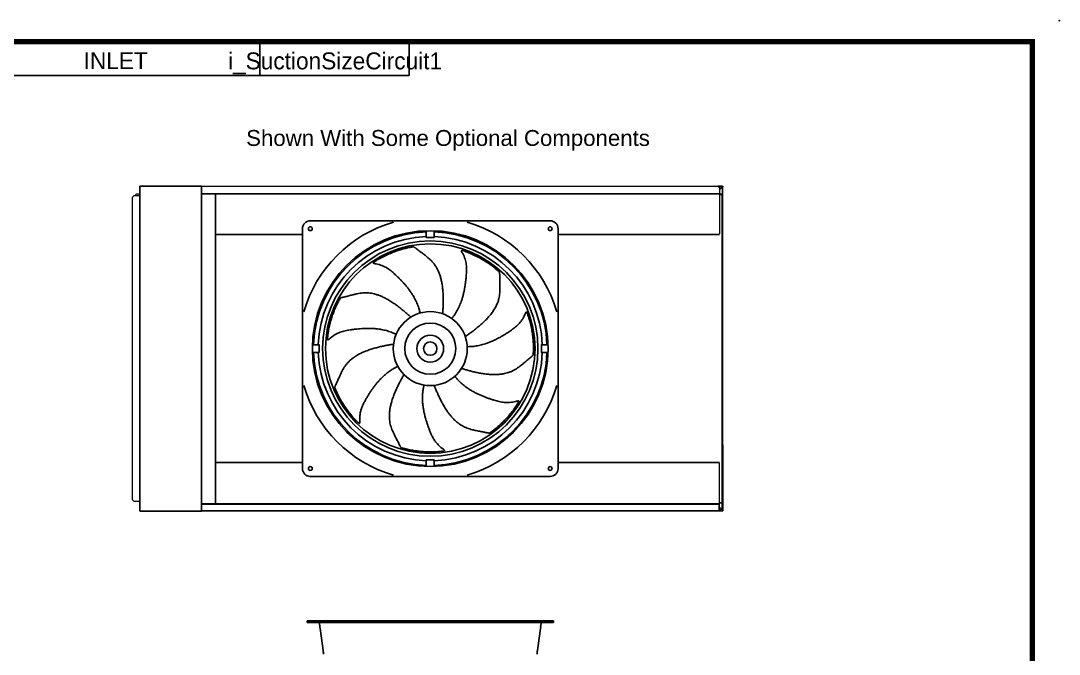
# Model space of a CAD drawing. Header units: inches. Extents: x 1284 to 1617, y -260 to -49.
# Drawn here: x 1462.3 to 1617.5, y -143.8 to -49.2 of the extents above; entities that cross this region are included whole.
import ezdxf
from ezdxf.enums import TextEntityAlignment as Align

# ---------------------------------------------------------------- set-up
doc = ezdxf.new("R2010")
doc.units = ezdxf.units.IN
doc.header["$MEASUREMENT"] = 0
doc.header["$PDSIZE"] = -1
for name, color, linetype in [('1F64', 7, 'Continuous'), ('C1RC', 7, 'Continuous'), ('L64', 7, 'Continuous')]:
    doc.layers.add(name, color=color, linetype=linetype)
doc.styles.add('dimentions', font='arial.ttf')

msp = doc.modelspace()

# ---------------------------------------------------------------- linework, layer by layer
at = {"color": 7, "lineweight": 25}
msp.add_line((1613.47, -254.81), (1613.47, -52.31), dxfattribs=at)
at = {"color": 7}
for p, q in [((1491.4, -74.99), (1491.4, -121.39)), ((1567.24, -122.42), (1489.32, -122.42))]:
    msp.add_line(p, q, dxfattribs=at)
at = {"color": 7, "lineweight": 25, "const_width": 0.81}
msp.add_lwpolyline([(1289.47, -254.81), (1613.47, -254.81), (1613.47, -52.31), (1289.47, -52.31), (1289.47, -254.81)], dxfattribs=at)
at = {"color": 7, "lineweight": 25}
msp.add_point((1617.48, -49.19), dxfattribs=at)
at = {"layer": '1F64', "color": 7, "linetype": 'Continuous', "lineweight": 25}
for p, q in [((1541.42, -79.07), (1505.59, -79.07)), ((1504.41, -80.26), (1504.41, -116.08)), ((1522.92, -81.57), (1522.92, -80.56)), ((1524.1, -80.56), (1524.1, -81.57)), ((1542.6, -116.08), (1542.6, -80.26)), ((1522.91, -81.43), (1522.91, -80.73)), ((1522.91, -81.43), (1522.92, -81.57)), ((1524.1, -81.43), (1524.11, -80.73)), ((1524.1, -81.57), (1524.1, -81.43)), ((1505.9, -97.58), (1506.91, -97.58)), ((1506.77, -97.58), (1506.06, -97.57)), ((1506.91, -97.58), (1506.77, -97.58)), ((1540.25, -97.58), (1540.1, -97.58)), ((1540.1, -97.58), (1541.12, -97.58)), ((1540.25, -97.58), (1540.95, -97.57)), ((1506.91, -98.76), (1505.9, -98.76)), ((1506.77, -98.76), (1506.06, -98.77)), ((1506.77, -98.76), (1506.91, -98.76)), ((1541.12, -98.76), (1540.1, -98.76)), ((1540.1, -98.76), (1540.25, -98.76)), ((1540.25, -98.76), (1540.95, -98.77)), ((1522.92, -114.77), (1522.91, -114.91)), ((1522.92, -115.78), (1522.92, -114.77)), ((1524.1, -114.91), (1524.1, -114.77)), ((1524.1, -114.77), (1524.1, -115.78)), ((1522.91, -114.91), (1522.91, -115.61)), ((1524.1, -114.91), (1524.11, -115.61)), ((1505.59, -117.26), (1541.42, -117.26)), ((1505.1, -139.09), (1505.1, -138.86)), ((1536.52, -138.86), (1505.1, -138.86)), ((1505.75, -139.09), (1505.1, -139.09)), ((1536.52, -139.09), (1505.1, -139.09)), ((1506.8, -139.1), (1506.56, -139.1)), ((1507.02, -139.69), (1506.96, -139.24)), ((1541.91, -138.86), (1536.52, -138.86)), ((1541.91, -139.09), (1536.52, -139.09)), ((1540.06, -139.24), (1539.99, -139.69)), ((1540.45, -139.1), (1540.21, -139.1)), ((1541.91, -139.09), (1541.26, -139.09)), ((1541.91, -138.86), (1541.91, -139.09)), ((1507.09, -140.32), (1507, -139.69)), ((1507.5, -143.28), (1507.09, -140.32)), ((1539.92, -140.32), (1539.51, -143.28)), ((1540.01, -139.69), (1539.92, -140.32))]:
    msp.add_line(p, q, dxfattribs=at)
at = {"layer": '1F64', "color": 7}
for p, q in [((1491.4, -81.14), (1504.41, -81.14)), ((1542.6, -81.14), (1566.7, -81.14)), ((1491.4, -115.2), (1504.41, -115.2)), ((1542.6, -115.2), (1566.7, -115.2))]:
    msp.add_line(p, q, dxfattribs=at)
at = {"layer": '1F64', "color": 7, "linetype": 'Continuous', "lineweight": 25}
for centre, radius in [((1505.59, -80.26), 0.285), ((1523.51, -98.17), 17.62), ((1541.42, -80.26), 0.285), ((1523.51, -98.17), 16.08), ((1523.51, -98.17), 15.65), ((1523.51, -98.17), 5.53), ((1523.51, -98.17), 3.82), ((1523.51, -98.17), 1), ((1505.59, -116.08), 0.285), ((1541.42, -116.08), 0.285)]:
    msp.add_circle(centre, radius, dxfattribs=at)
for centre, radius, start, end in [((1505.59, -80.26), 1.18, 90, 180), ((1541.42, -80.26), 1.18, 0, 90), ((1523.51, -98.17), 19.69, 106.2602, 163.7398), ((1523.51, -98.17), 19.69, 16.2602, 73.7398), ((1523.51, -98.17), 17.45, 91.9696, 178.0304), ((1523.51, -98.17), 16.75, 92.0296, 177.9704), ((1523.51, -98.17), 16.61, 87.9623, 92.0377), ((1523.51, -98.17), 16.75, 2.0296, 87.9704), ((1523.51, -98.17), 17.45, 1.9696, 88.0304), ((1523.51, -98.17), 16.61, 177.9623, 182.0377), ((1523.51, -98.17), 16.61, 357.9623, 2.0377), ((1523.51, -98.17), 17.45, 181.9696, 268.0304), ((1523.51, -98.17), 16.75, 182.0296, 267.9704), ((1523.51, -98.17), 16.75, 272.0296, 357.9704), ((1523.51, -98.17), 17.45, 271.9696, 358.0304), ((1523.51, -98.17), 19.69, 196.2602, 253.7398), ((1523.51, -98.17), 19.69, 286.2602, 343.7398), ((1523.51, -98.17), 16.61, 267.9623, 272.0377), ((1505.59, -116.08), 1.18, 180, 270), ((1541.42, -116.08), 1.18, 270, 0), ((1503.61, -143.83), 3.94, 0, 8.0002), ((1543.41, -143.83), 3.94, 171.9998, 180)]:
    msp.add_arc(centre, radius, start, end, dxfattribs=at)
for points, knots in [([(1522.91, -80.57), (1522.91, -80.6), (1522.91, -80.65), (1522.91, -80.7), (1522.91, -80.73)], [0, 0, 0, 0, 0.544044, 1, 1, 1, 1]), ([(1524.11, -80.73), (1524.11, -80.68), (1524.11, -80.62), (1524.11, -80.57), (1524.11, -80.56)], [0, 0, 0, 0, 0.939345, 1, 1, 1, 1]), ([(1515.21, -85.16), (1515.47, -85), (1515.98, -84.69), (1516.76, -84.29), (1517.55, -83.93), (1518.3, -83.64), (1518.99, -83.41), (1519.63, -83.23), (1520.27, -83.08), (1520.71, -83.01), (1520.92, -82.97)], [0, 0, 0, 0, 0.140819, 0.280709, 0.420053, 0.55924, 0.668749, 0.778588, 0.888944, 1, 1, 1, 1]), ([(1520.92, -82.97), (1520.94, -82.97), (1520.96, -82.96), (1521.01, -82.97), (1521.08, -82.99), (1521.16, -83.04), (1521.25, -83.1), (1521.39, -83.2), (1521.58, -83.36), (1521.83, -83.55), (1522.09, -83.74), (1522.39, -83.96), (1522.73, -84.23), (1523.09, -84.52), (1523.43, -84.81), (1523.73, -85.1), (1524.01, -85.42), (1524.26, -85.77), (1524.49, -86.14), (1524.7, -86.57), (1524.9, -87.04), (1525.06, -87.57), (1525.19, -88.11), (1525.3, -88.71), (1525.38, -89.35), (1525.43, -90.02), (1525.44, -90.67), (1525.44, -91.28), (1525.43, -91.86), (1525.4, -92.42), (1525.38, -92.78), (1525.37, -92.96)], [0, 0, 0, 0, 0.012785, 0.023293, 0.032237, 0.041998, 0.051521, 0.061325, 0.087185, 0.113248, 0.139308, 0.165331, 0.206131, 0.246835, 0.281335, 0.315878, 0.350603, 0.385923, 0.422114, 0.459222, 0.503998, 0.549692, 0.595972, 0.642402, 0.699964, 0.755903, 0.809219, 0.859769, 0.908078, 0.954661, 1, 1, 1, 1]), ([(1526.72, -93.67), (1526.73, -93.66), (1526.85, -93.51), (1527.13, -93.15), (1527.51, -92.55), (1527.86, -91.84), (1528.11, -91.2), (1528.3, -90.64), (1528.44, -90.13), (1528.56, -89.63), (1528.65, -89.14), (1528.73, -88.65), (1528.8, -88.15), (1528.85, -87.65), (1528.89, -87.18), (1528.92, -86.76), (1528.93, -86.25), (1528.9, -85.6), (1528.74, -84.8), (1528.48, -84.17), (1528.23, -83.73), (1528.15, -83.53), (1528.23, -83.47), (1528.42, -83.53), (1528.51, -83.57)], [0.017767, 0.017767, 0.017767, 0.017767, 0.0213866, 0.0641597, 0.1283194, 0.1924792, 0.2566389, 0.3051983, 0.3537577, 0.4023171, 0.4508765, 0.4994359, 0.5479953, 0.5965548, 0.6451142, 0.6803602, 0.7156063, 0.7860985, 0.8565906, 0.9270828, 0.9453121, 0.9635414, 0.9878471, 1, 1, 1, 1]), ([(1528.51, -83.57), (1528.73, -83.65), (1529.4, -83.9), (1530.67, -84.47), (1532.04, -85.28), (1533.11, -86.08), (1533.61, -86.52), (1533.78, -86.67)], [0, 0, 0, 0, 0.1111111, 0.3333333, 0.6666667, 0.8888889, 1, 1, 1, 1]), ([(1521.99, -92.85), (1521.99, -92.83), (1521.95, -92.65), (1521.84, -92.21), (1521.6, -91.54), (1521.27, -90.83), (1520.93, -90.23), (1520.6, -89.73), (1520.3, -89.3), (1519.98, -88.9), (1519.66, -88.52), (1519.32, -88.14), (1518.97, -87.78), (1518.61, -87.43), (1518.27, -87.11), (1517.96, -86.82), (1517.57, -86.49), (1517.05, -86.11), (1516.31, -85.74), (1515.66, -85.55), (1515.16, -85.47), (1514.96, -85.41), (1514.95, -85.31), (1515.13, -85.2), (1515.21, -85.16)], [0.017767, 0.017767, 0.017767, 0.017767, 0.0213866, 0.0641597, 0.1283194, 0.1924792, 0.2566389, 0.3051983, 0.3537577, 0.4023171, 0.4508765, 0.4994359, 0.5479953, 0.5965548, 0.6451142, 0.6803602, 0.7156063, 0.7860985, 0.8565906, 0.9270828, 0.9453121, 0.9635414, 0.9878471, 1, 1, 1, 1]), ([(1528.74, -96.37), (1528.86, -96.29), (1529.16, -96.08), (1529.66, -95.72), (1530.24, -95.28), (1530.79, -94.83), (1531.31, -94.37), (1531.78, -93.92), (1532.23, -93.44), (1532.65, -92.93), (1533.03, -92.39), (1533.35, -91.83), (1533.6, -91.26), (1533.76, -90.74), (1533.85, -90.27), (1533.91, -89.71), (1533.93, -89), (1533.91, -88.16), (1533.89, -87.52), (1533.88, -87.09), (1533.87, -86.87), (1533.84, -86.73), (1533.8, -86.68), (1533.78, -86.67)], [0.0220508, 0.0220508, 0.0220508, 0.0220508, 0.0641597, 0.1283194, 0.1924792, 0.2566389, 0.3051983, 0.3537577, 0.4023171, 0.4508765, 0.4994359, 0.5479953, 0.5965548, 0.6451142, 0.6803602, 0.7156063, 0.7860985, 0.8565906, 0.9270828, 0.9453121, 0.9635414, 0.9878471, 1, 1, 1, 1]), ([(1510.01, -90.71), (1510.02, -90.7), (1510.03, -90.68), (1510.07, -90.64), (1510.13, -90.61), (1510.21, -90.57), (1510.31, -90.54), (1510.49, -90.49), (1510.73, -90.44), (1511.03, -90.36), (1511.34, -90.28), (1511.7, -90.19), (1512.12, -90.08), (1512.58, -89.98), (1513.01, -89.9), (1513.43, -89.85), (1513.85, -89.83), (1514.28, -89.85), (1514.71, -89.9), (1515.18, -90), (1515.67, -90.15), (1516.19, -90.35), (1516.7, -90.58), (1517.23, -90.87), (1517.78, -91.21), (1518.33, -91.59), (1518.85, -91.98), (1519.33, -92.36), (1519.77, -92.73), (1520.19, -93.1), (1520.46, -93.35), (1520.59, -93.47)], [0, 0, 0, 0, 0.012785, 0.023293, 0.032237, 0.041999, 0.051521, 0.061325, 0.087185, 0.113248, 0.139308, 0.165331, 0.206131, 0.246835, 0.281335, 0.315878, 0.350603, 0.385922, 0.422114, 0.459222, 0.503998, 0.549692, 0.595972, 0.642402, 0.699964, 0.755903, 0.809219, 0.859769, 0.908078, 0.954661, 1, 1, 1, 1]), ([(1508.16, -96.54), (1508.2, -96.25), (1508.28, -95.65), (1508.45, -94.79), (1508.66, -93.95), (1508.9, -93.18), (1509.15, -92.5), (1509.41, -91.89), (1509.7, -91.29), (1509.91, -90.91), (1510.01, -90.71)], [0, 0, 0, 0, 0.140819, 0.280709, 0.420053, 0.55924, 0.668749, 0.778588, 0.888944, 1, 1, 1, 1]), ([(1529.03, -97.87), (1529.05, -97.88), (1529.24, -97.88), (1529.69, -97.87), (1530.39, -97.79), (1531.16, -97.63), (1531.82, -97.42), (1532.38, -97.22), (1532.86, -97.01), (1533.33, -96.79), (1533.77, -96.56), (1534.21, -96.32), (1534.64, -96.06), (1535.07, -95.79), (1535.45, -95.53), (1535.8, -95.28), (1536.21, -94.98), (1536.7, -94.55), (1537.22, -93.92), (1537.55, -93.32), (1537.74, -92.86), (1537.85, -92.67), (1537.94, -92.69), (1538.01, -92.88), (1538.04, -92.97)], [0.017767, 0.017767, 0.017767, 0.017767, 0.0213866, 0.0641597, 0.1283194, 0.1924792, 0.2566389, 0.3051983, 0.3537577, 0.4023171, 0.4508765, 0.4994359, 0.5479953, 0.5965548, 0.6451142, 0.6803602, 0.7156063, 0.7860985, 0.8565906, 0.9270828, 0.9453121, 0.9635414, 0.9878471, 1, 1, 1, 1]), ([(1538.04, -92.97), (1538.13, -93.26), (1538.32, -93.83), (1538.54, -94.68), (1538.71, -95.53), (1538.83, -96.32), (1538.9, -97.05), (1538.93, -97.71), (1538.93, -98.37), (1538.91, -98.81), (1538.9, -99.03)], [0, 0, 0, 0, 0.140819, 0.280709, 0.420053, 0.55924, 0.668749, 0.778588, 0.888944, 1, 1, 1, 1]), ([(1518.4, -96.04), (1518.39, -96.03), (1518.22, -95.94), (1517.81, -95.76), (1517.14, -95.52), (1516.37, -95.34), (1515.69, -95.23), (1515.1, -95.17), (1514.57, -95.15), (1514.06, -95.15), (1513.56, -95.16), (1513.06, -95.19), (1512.56, -95.24), (1512.06, -95.3), (1511.6, -95.36), (1511.18, -95.43), (1510.68, -95.53), (1510.05, -95.7), (1509.31, -96.04), (1508.75, -96.44), (1508.38, -96.78), (1508.2, -96.9), (1508.12, -96.84), (1508.14, -96.63), (1508.16, -96.54)], [0.017767, 0.017767, 0.017767, 0.017767, 0.0213866, 0.0641597, 0.1283194, 0.1924792, 0.2566389, 0.3051983, 0.3537577, 0.4023171, 0.4508765, 0.4994359, 0.5479953, 0.5965548, 0.6451142, 0.6803602, 0.7156063, 0.7860985, 0.8565906, 0.9270828, 0.9453121, 0.9635414, 0.9878471, 1, 1, 1, 1]), ([(1522.09, -99.59), (1521.71, -99.21), (1521.5, -98.7), (1521.5, -97.64), (1521.71, -97.13), (1522.46, -96.37), (1522.97, -96.16), (1524.04, -96.16), (1524.55, -96.37), (1524.93, -96.75)], [0, 0, 0, 0, 0.25, 0.25, 0.5, 0.5, 0.75, 0.75, 1, 1, 1, 1]), ([(1506.06, -97.57), (1506.01, -97.57), (1505.96, -97.57), (1505.91, -97.57), (1505.9, -97.57)], [0, 0, 0, 0, 0.946394, 1, 1, 1, 1]), ([(1509.27, -104.07), (1509.26, -104.06), (1509.25, -104.04), (1509.24, -103.98), (1509.25, -103.91), (1509.28, -103.83), (1509.32, -103.73), (1509.39, -103.56), (1509.5, -103.34), (1509.63, -103.05), (1509.75, -102.77), (1509.91, -102.42), (1510.09, -102.03), (1510.29, -101.61), (1510.5, -101.22), (1510.72, -100.86), (1510.97, -100.52), (1511.25, -100.19), (1511.56, -99.89), (1511.93, -99.59), (1512.35, -99.29), (1512.83, -99.01), (1513.33, -98.76), (1513.89, -98.53), (1514.49, -98.31), (1515.14, -98.11), (1515.76, -97.95), (1516.36, -97.81), (1516.93, -97.7), (1517.48, -97.6), (1517.84, -97.54), (1518.01, -97.51)], [0, 0, 0, 0, 0.012785, 0.023293, 0.032237, 0.041998, 0.051521, 0.061325, 0.087185, 0.113248, 0.139308, 0.165331, 0.206131, 0.246835, 0.281335, 0.315878, 0.350603, 0.385923, 0.422114, 0.459222, 0.503998, 0.549692, 0.595972, 0.642402, 0.699964, 0.755903, 0.809219, 0.859769, 0.908078, 0.954661, 1, 1, 1, 1]), ([(1524.93, -96.75), (1525.3, -97.13), (1525.51, -97.64), (1525.51, -98.7), (1525.3, -99.21), (1524.55, -99.96), (1524.04, -100.18), (1522.97, -100.18), (1522.46, -99.96), (1522.09, -99.59)], [0, 0, 0, 0, 0.25, 0.25, 0.5, 0.5, 0.75, 0.75, 1, 1, 1, 1]), ([(1541.11, -97.57), (1541.08, -97.57), (1541.02, -97.57), (1540.97, -97.57), (1540.95, -97.57)], [0, 0, 0, 0, 0.545796, 1, 1, 1, 1]), ([(1505.91, -98.77), (1505.94, -98.77), (1505.99, -98.77), (1506.04, -98.77), (1506.06, -98.77)], [0, 0, 0, 0, 0.543337, 1, 1, 1, 1]), ([(1538.9, -99.03), (1538.9, -99.04), (1538.9, -99.07), (1538.88, -99.12), (1538.84, -99.18), (1538.78, -99.24), (1538.7, -99.32), (1538.57, -99.43), (1538.37, -99.59), (1538.13, -99.79), (1537.89, -99.99), (1537.61, -100.24), (1537.27, -100.51), (1536.91, -100.8), (1536.55, -101.06), (1536.19, -101.29), (1535.82, -101.49), (1535.43, -101.66), (1535.01, -101.8), (1534.55, -101.92), (1534.04, -102), (1533.49, -102.04), (1532.93, -102.05), (1532.33, -102.02), (1531.69, -101.95), (1531.02, -101.85), (1530.39, -101.73), (1529.79, -101.59), (1529.23, -101.44), (1528.69, -101.29), (1528.34, -101.19), (1528.17, -101.14)], [0, 0, 0, 0, 0.012785, 0.023293, 0.032237, 0.041999, 0.051521, 0.061325, 0.087185, 0.113248, 0.139308, 0.165331, 0.206131, 0.246835, 0.281335, 0.315878, 0.350603, 0.385922, 0.422114, 0.459222, 0.503998, 0.549692, 0.595972, 0.642402, 0.699964, 0.755903, 0.809219, 0.859769, 0.908078, 0.954661, 1, 1, 1, 1]), ([(1518.66, -100.83), (1518.49, -100.91), (1518.14, -101.08), (1517.65, -101.38), (1517.19, -101.71), (1516.76, -102.06), (1516.37, -102.42), (1516.01, -102.79), (1515.67, -103.16), (1515.37, -103.53), (1515.07, -103.91), (1514.79, -104.3), (1514.52, -104.69), (1514.26, -105.1), (1514.01, -105.52), (1513.77, -105.95), (1513.53, -106.39), (1513.35, -106.77), (1513.23, -107.1), (1513.15, -107.35), (1513.08, -107.61), (1513.03, -107.89), (1512.99, -108.17), (1512.97, -108.47), (1512.96, -108.78), (1512.98, -109.02), (1512.98, -109.18), (1512.98, -109.25), (1512.96, -109.3), (1512.95, -109.33), (1512.92, -109.34), (1512.9, -109.34), (1512.87, -109.33), (1512.83, -109.31), (1512.79, -109.28), (1512.73, -109.23), (1512.69, -109.18), (1512.67, -109.15)], [0, 0, 0, 0, 0.051091, 0.102446, 0.153538, 0.203697, 0.252252, 0.298039, 0.342391, 0.385688, 0.428218, 0.471153, 0.513945, 0.556915, 0.60039, 0.644634, 0.689645, 0.735372, 0.758749, 0.782469, 0.806665, 0.831515, 0.857251, 0.884159, 0.91256, 0.942028, 0.950841, 0.958383, 0.962573, 0.966137, 0.969365, 0.971926, 0.974926, 0.978612, 0.983168, 0.990607, 1, 1, 1, 1]), ([(1519.24, -112.98), (1519.23, -112.98), (1519.2, -112.98), (1519.16, -112.95), (1519.11, -112.9), (1519.06, -112.82), (1519, -112.73), (1518.92, -112.57), (1518.81, -112.35), (1518.67, -112.07), (1518.53, -111.79), (1518.35, -111.45), (1518.16, -111.07), (1517.96, -110.65), (1517.78, -110.24), (1517.64, -109.84), (1517.53, -109.44), (1517.45, -109.02), (1517.4, -108.58), (1517.4, -108.1), (1517.43, -107.59), (1517.51, -107.04), (1517.63, -106.5), (1517.79, -105.91), (1518, -105.3), (1518.24, -104.68), (1518.51, -104.09), (1518.77, -103.54), (1519.04, -103.02), (1519.31, -102.53), (1519.48, -102.21), (1519.57, -102.06)], [0, 0, 0, 0, 0.012785, 0.023293, 0.032237, 0.041999, 0.051521, 0.061325, 0.087185, 0.113248, 0.139308, 0.165331, 0.206131, 0.246835, 0.281335, 0.315878, 0.350603, 0.385922, 0.422114, 0.459222, 0.503998, 0.549692, 0.595972, 0.642402, 0.699964, 0.755903, 0.809219, 0.859769, 0.908078, 0.954661, 1, 1, 1, 1]), ([(1527.18, -102.3), (1527.19, -102.32), (1527.3, -102.47), (1527.6, -102.82), (1528.1, -103.32), (1528.7, -103.82), (1529.27, -104.21), (1529.78, -104.51), (1530.24, -104.76), (1530.7, -104.99), (1531.16, -105.19), (1531.63, -105.38), (1532.1, -105.56), (1532.58, -105.72), (1533.02, -105.86), (1533.43, -105.98), (1533.92, -106.11), (1534.56, -106.23), (1535.38, -106.24), (1536.05, -106.13), (1536.53, -105.99), (1536.75, -105.95), (1536.79, -106.04), (1536.68, -106.22), (1536.63, -106.29)], [0.017767, 0.017767, 0.017767, 0.017767, 0.0213866, 0.0641597, 0.1283194, 0.1924792, 0.2566389, 0.3051983, 0.3537577, 0.4023171, 0.4508765, 0.4994359, 0.5479953, 0.5965548, 0.6451142, 0.6803602, 0.7156063, 0.7860985, 0.8565906, 0.9270828, 0.9453121, 0.9635414, 0.9878471, 1, 1, 1, 1]), ([(1522.56, -103.62), (1522.52, -103.8), (1522.44, -104.18), (1522.37, -104.75), (1522.34, -105.31), (1522.34, -105.87), (1522.38, -106.4), (1522.44, -106.91), (1522.52, -107.4), (1522.62, -107.88), (1522.74, -108.34), (1522.86, -108.8), (1523.01, -109.26), (1523.16, -109.72), (1523.33, -110.17), (1523.51, -110.63), (1523.71, -111.09), (1523.9, -111.47), (1524.08, -111.77), (1524.23, -111.99), (1524.39, -112.21), (1524.57, -112.42), (1524.77, -112.63), (1524.99, -112.83), (1525.23, -113.03), (1525.43, -113.16), (1525.55, -113.26), (1525.61, -113.31), (1525.64, -113.35), (1525.65, -113.38), (1525.64, -113.41), (1525.63, -113.43), (1525.6, -113.45), (1525.57, -113.46), (1525.51, -113.48), (1525.43, -113.49), (1525.37, -113.49), (1525.34, -113.49)], [0, 0, 0, 0, 0.051091, 0.102446, 0.153538, 0.203697, 0.252252, 0.298039, 0.342391, 0.385688, 0.428218, 0.471153, 0.513945, 0.556915, 0.60039, 0.644634, 0.689645, 0.735372, 0.758749, 0.782469, 0.806665, 0.831515, 0.857251, 0.884159, 0.91256, 0.942028, 0.950841, 0.958383, 0.962573, 0.966137, 0.969365, 0.971926, 0.974926, 0.978612, 0.983168, 0.990607, 1, 1, 1, 1]), ([(1524.09, -103.67), (1524.16, -103.84), (1524.3, -104.17), (1524.52, -104.69), (1524.76, -105.22), (1525.02, -105.78), (1525.32, -106.35), (1525.65, -106.94), (1525.99, -107.46), (1526.31, -107.9), (1526.61, -108.27), (1526.92, -108.62), (1527.25, -108.95), (1527.6, -109.25), (1527.95, -109.5), (1528.3, -109.72), (1528.66, -109.9), (1529.03, -110.05), (1529.4, -110.18), (1529.86, -110.3), (1530.39, -110.42), (1530.88, -110.52), (1531.25, -110.59), (1531.49, -110.64), (1531.73, -110.69), (1531.93, -110.74), (1532.09, -110.77), (1532.19, -110.78), (1532.28, -110.79), (1532.35, -110.78), (1532.4, -110.77), (1532.42, -110.75), (1532.43, -110.74)], [0, 0, 0, 0, 0.0454968, 0.0922478, 0.1407394, 0.1914938, 0.2450383, 0.3012103, 0.3589942, 0.3983177, 0.4375744, 0.4764906, 0.5148382, 0.5524517, 0.5892129, 0.6230296, 0.6561093, 0.6887404, 0.7212399, 0.7537072, 0.8054299, 0.8573195, 0.8777519, 0.8981938, 0.9186302, 0.9388633, 0.9486426, 0.958145, 0.9678975, 0.97681, 0.9872765, 1, 1, 1, 1]), ([(1512.67, -109.15), (1512.46, -108.94), (1512.05, -108.51), (1511.48, -107.83), (1510.95, -107.14), (1510.5, -106.48), (1510.13, -105.86), (1509.81, -105.27), (1509.52, -104.68), (1509.35, -104.27), (1509.27, -104.07)], [0, 0, 0, 0, 0.140819, 0.280709, 0.420053, 0.55924, 0.668749, 0.778588, 0.888944, 1, 1, 1, 1]), ([(1536.63, -106.29), (1536.46, -106.54), (1536.14, -107.04), (1535.61, -107.75), (1535.05, -108.41), (1534.5, -109), (1533.98, -109.5), (1533.48, -109.94), (1532.97, -110.36), (1532.61, -110.61), (1532.43, -110.74)], [0, 0, 0, 0, 0.1408187, 0.2807088, 0.4200535, 0.5592402, 0.6687487, 0.7785878, 0.8889437, 1, 1, 1, 1]), ([(1525.34, -113.49), (1525.04, -113.52), (1524.44, -113.58), (1523.56, -113.6), (1522.69, -113.58), (1521.9, -113.52), (1521.18, -113.42), (1520.52, -113.31), (1519.88, -113.16), (1519.45, -113.04), (1519.24, -112.98)], [0, 0, 0, 0, 0.140819, 0.280709, 0.420053, 0.55924, 0.668749, 0.778588, 0.888944, 1, 1, 1, 1]), ([(1522.91, -115.61), (1522.91, -115.66), (1522.91, -115.71), (1522.91, -115.77), (1522.91, -115.77)], [0, 0, 0, 0, 0.951385, 1, 1, 1, 1]), ([(1524.11, -115.77), (1524.11, -115.74), (1524.11, -115.68), (1524.11, -115.63), (1524.11, -115.61)], [0, 0, 0, 0, 0.543685, 1, 1, 1, 1]), ([(1506.56, -139.1), (1506.52, -139.1), (1506.42, -139.1), (1506.29, -139.1), (1506.16, -139.1), (1506.05, -139.09), (1505.95, -139.09), (1505.87, -139.09), (1505.8, -139.09), (1505.77, -139.09), (1505.75, -139.09), (1505.75, -139.09), (1505.75, -139.09)], [0, 0, 0, 0, 0.107042, 0.217187, 0.324229, 0.434374, 0.541414, 0.651557, 0.758592, 0.868733, 0.975764, 1, 1, 1, 1]), ([(1505.87, -139.09), (1505.88, -139.09), (1505.88, -139.09), (1505.93, -139.09), (1505.99, -139.09), (1506.07, -139.09), (1506.16, -139.09), (1506.24, -139.09), (1506.32, -139.09), (1506.37, -139.09), (1506.38, -139.09), (1506.39, -139.09), (1506.38, -139.09), (1506.33, -139.09), (1506.27, -139.09), (1506.19, -139.09), (1506.1, -139.09), (1506.02, -139.09), (1505.95, -139.09), (1505.9, -139.09), (1505.88, -139.09), (1505.88, -139.09), (1505.87, -139.09)], [0, 0, 0, 0, 0.053685, 0.107368, 0.161055, 0.214742, 0.268432, 0.322121, 0.375809, 0.429494, 0.483179, 0.5, 0.553685, 0.607369, 0.661055, 0.714742, 0.768431, 0.822121, 0.875809, 0.929494, 0.983179, 1, 1, 1, 1]), ([(1506.8, -139.1), (1506.82, -139.1), (1506.86, -139.11), (1506.9, -139.13), (1506.94, -139.17), (1506.95, -139.21), (1506.96, -139.23), (1506.96, -139.24)], [0, 0, 0, 0, 0.237768, 0.475541, 0.713069, 0.950081, 1, 1, 1, 1]), ([(1508.54, -139.09), (1508.53, -139.09), (1508.51, -139.09), (1508.53, -139.09), (1508.56, -139.09), (1508.63, -139.09), (1508.7, -139.09), (1508.79, -139.09), (1508.88, -139.09), (1508.95, -139.09), (1508.99, -139.09), (1509.02, -139.09), (1509.04, -139.09), (1509.03, -139.09), (1508.99, -139.09), (1508.93, -139.09), (1508.85, -139.09), (1508.76, -139.09), (1508.67, -139.09), (1508.6, -139.09), (1508.56, -139.09), (1508.54, -139.09), (1508.54, -139.09)], [0, 0, 0, 0, 0.053684, 0.107369, 0.161054, 0.214742, 0.268431, 0.32212, 0.375808, 0.429494, 0.483178, 0.5, 0.553684, 0.607369, 0.661055, 0.714742, 0.768431, 0.82212, 0.875808, 0.929494, 0.983179, 1, 1, 1, 1]), ([(1513.48, -139.09), (1513.46, -139.09), (1513.43, -139.09), (1513.41, -139.09), (1513.41, -139.09), (1513.44, -139.09), (1513.5, -139.09), (1513.58, -139.09), (1513.67, -139.09), (1513.75, -139.09), (1513.81, -139.09), (1513.86, -139.09), (1513.9, -139.09), (1513.92, -139.09), (1513.92, -139.09), (1513.88, -139.09), (1513.83, -139.09), (1513.75, -139.09), (1513.66, -139.09), (1513.58, -139.09), (1513.52, -139.09), (1513.49, -139.09), (1513.48, -139.09)], [0, 0, 0, 0, 0.053685, 0.107369, 0.161054, 0.214742, 0.268431, 0.32212, 0.375808, 0.429494, 0.483179, 0.5, 0.553684, 0.607369, 0.661054, 0.714742, 0.768431, 0.82212, 0.875808, 0.929494, 0.983179, 1, 1, 1, 1]), ([(1533.45, -139.09), (1533.42, -139.09), (1533.36, -139.09), (1533.28, -139.09), (1533.2, -139.09), (1533.14, -139.09), (1533.1, -139.09), (1533.09, -139.09), (1533.11, -139.09), (1533.16, -139.09), (1533.21, -139.09), (1533.27, -139.09), (1533.34, -139.09), (1533.42, -139.09), (1533.5, -139.09), (1533.56, -139.09), (1533.6, -139.09), (1533.61, -139.09), (1533.59, -139.09), (1533.54, -139.09), (1533.49, -139.09), (1533.46, -139.09), (1533.45, -139.09)], [0, 0, 0, 0, 0.053684, 0.107369, 0.161054, 0.214742, 0.268431, 0.32212, 0.375808, 0.429494, 0.483178, 0.5, 0.553684, 0.607369, 0.661055, 0.714742, 0.768431, 0.82212, 0.875808, 0.929494, 0.983179, 1, 1, 1, 1]), ([(1538.42, -139.09), (1538.4, -139.09), (1538.35, -139.09), (1538.27, -139.09), (1538.18, -139.09), (1538.1, -139.09), (1538.03, -139.09), (1537.99, -139.09), (1537.98, -139.09), (1537.99, -139.09), (1538.03, -139.09), (1538.07, -139.09), (1538.12, -139.09), (1538.21, -139.09), (1538.3, -139.09), (1538.38, -139.09), (1538.44, -139.09), (1538.48, -139.09), (1538.5, -139.09), (1538.48, -139.09), (1538.45, -139.09), (1538.42, -139.09), (1538.42, -139.09)], [0, 0, 0, 0, 0.053685, 0.107369, 0.161054, 0.214742, 0.268431, 0.32212, 0.375808, 0.429494, 0.483179, 0.5, 0.553684, 0.607369, 0.661054, 0.714742, 0.768431, 0.82212, 0.875808, 0.929494, 0.983179, 1, 1, 1, 1]), ([(1540.06, -139.24), (1540.06, -139.22), (1540.07, -139.18), (1540.1, -139.14), (1540.15, -139.11), (1540.19, -139.1), (1540.21, -139.1), (1540.21, -139.1)], [0, 0, 0, 0, 0.236553, 0.473094, 0.709954, 0.947343, 1, 1, 1, 1]), ([(1541.26, -139.09), (1541.26, -139.09), (1541.26, -139.09), (1541.23, -139.09), (1541.18, -139.09), (1541.1, -139.09), (1541.01, -139.09), (1540.9, -139.09), (1540.78, -139.1), (1540.65, -139.1), (1540.54, -139.1), (1540.47, -139.1), (1540.45, -139.1)], [0, 0, 0, 0, 0.085907, 0.192945, 0.303087, 0.410126, 0.520268, 0.62731, 0.737455, 0.844501, 0.954651, 1, 1, 1, 1]), ([(1541.12, -139.09), (1541.11, -139.09), (1541.08, -139.09), (1541.01, -139.09), (1540.93, -139.09), (1540.84, -139.09), (1540.76, -139.09), (1540.69, -139.09), (1540.64, -139.09), (1540.62, -139.09), (1540.63, -139.09), (1540.65, -139.09), (1540.69, -139.09), (1540.76, -139.09), (1540.84, -139.09), (1540.93, -139.09), (1541.01, -139.09), (1541.08, -139.09), (1541.12, -139.09), (1541.14, -139.09), (1541.14, -139.09), (1541.12, -139.09), (1541.12, -139.09)], [0, 0, 0, 0, 0.053684, 0.107369, 0.161054, 0.214742, 0.268431, 0.32212, 0.375808, 0.429494, 0.483179, 0.5, 0.553684, 0.607368, 0.661054, 0.714742, 0.768431, 0.82212, 0.875808, 0.929494, 0.983178, 1, 1, 1, 1])]:
    msp.add_open_spline(points, degree=3, knots=knots, dxfattribs=at)
at = {"layer": 'C1RC', "color": 7, "lineweight": 25}
for p, q in [((1498.06, -57.38), (1498.06, -52.31)), ((1520.34, -57.38), (1520.34, -52.47)), ((1454.61, -57.38), (1520.34, -57.38))]:
    msp.add_line(p, q, dxfattribs=at)
at = {"layer": 'L64', "color": 7, "linetype": 'Continuous', "lineweight": 15}
for p, q in [((1480.1, -122.42), (1480.1, -73.92)), ((1480.1, -73.92), (1480.18, -73.92)), ((1480.18, -73.92), (1480.18, -73.84)), ((1480.18, -73.84), (1489.32, -73.84)), ((1480.18, -122.42), (1480.18, -73.92)), ((1480.18, -73.92), (1489.32, -73.92)), ((1489.32, -73.84), (1489.32, -73.92)), ((1489.32, -122.42), (1489.32, -73.92)), ((1489.32, -73.92), (1489.39, -73.92)), ((1489.39, -74.02), (1489.5, -73.92)), ((1489.39, -122.42), (1489.39, -73.92)), ((1489.39, -73.92), (1489.5, -73.92)), ((1489.5, -73.92), (1566.45, -73.92)), ((1566.45, -73.92), (1566.7, -74.17)), ((1567.13, -73.92), (1566.45, -73.92)), ((1567.13, -74.02), (1566.56, -74.02)), ((1567.13, -74.02), (1566.7, -74.45)), ((1566.7, -74.46), (1567.13, -74.03)), ((1566.7, -74.17), (1566.7, -74.99)), ((1567.13, -74.02), (1567.13, -73.92)), ((1567.13, -73.92), (1567.24, -73.92)), ((1567.24, -74.02), (1567.13, -74.02)), ((1567.13, -74.02), (1567.13, -74.03)), ((1567.13, -74.03), (1567.13, -75.12)), ((1567.24, -73.92), (1567.24, -74.02)), ((1567.24, -83.81), (1567.24, -74.02)), ((1478.95, -75.61), (1479.2, -75.36)), ((1478.95, -75.61), (1478.95, -120.73)), ((1480.1, -75.36), (1479.2, -75.36)), ((1479.57, -75.09), (1479.45, -75.22)), ((1479.45, -75.22), (1479.45, -75.36)), ((1479.95, -75.09), (1479.57, -75.09)), ((1479.95, -75.09), (1480.1, -75.09)), ((1480.08, -75.22), (1479.95, -75.09)), ((1480.08, -75.22), (1480.08, -75.36)), ((1480.1, -75.36), (1480.1, -120.98)), ((1480.1, -75.36), (1480.1, -75.36)), ((1489.39, -74.99), (1501.12, -74.99)), ((1489.39, -75), (1501.12, -75)), ((1489.39, -75.04), (1501.12, -75.04)), ((1501.2, -74.99), (1566.7, -74.99)), ((1501.2, -75), (1566.7, -75)), ((1501.2, -75.04), (1566.7, -75.04)), ((1566.7, -74.99), (1566.7, -75)), ((1566.7, -75), (1566.7, -75.04)), ((1566.7, -75.04), (1566.7, -81.04)), ((1566.95, -75.11), (1566.7, -75.11)), ((1567.14, -75.12), (1566.7, -75.12)), ((1566.7, -75.17), (1567.14, -75.17)), ((1567.14, -75.17), (1566.7, -75.17)), ((1566.96, -75.12), (1566.95, -75.11)), ((1567.01, -75.17), (1567.01, -75.17)), ((1567.13, -75.17), (1567.13, -75.17)), ((1567.14, -75.17), (1567.14, -75.12)), ((1567.14, -121.17), (1567.14, -75.17)), ((1567.14, -75.17), (1567.19, -75.17)), ((1567.19, -121.17), (1567.19, -75.17)), ((1567.2, -75.36), (1567.19, -75.34)), ((1567.2, -120.98), (1567.2, -75.36)), ((1567.24, -112.52), (1567.24, -122.31)), ((1566.7, -121.29), (1566.7, -115.29)), ((1479.2, -120.98), (1478.95, -120.73)), ((1479.2, -120.98), (1480.1, -120.98)), ((1480.1, -120.98), (1480.1, -120.98)), ((1567.19, -120.99), (1567.2, -120.98)), ((1480.1, -122.42), (1480.18, -122.42)), ((1480.18, -122.42), (1489.32, -122.42)), ((1480.18, -122.49), (1480.18, -122.42)), ((1489.32, -122.49), (1480.18, -122.49)), ((1489.32, -122.42), (1489.39, -122.42)), ((1489.32, -122.42), (1489.32, -122.49)), ((1489.39, -121.29), (1501.12, -121.29)), ((1489.39, -121.34), (1501.12, -121.34)), ((1489.39, -121.39), (1566.65, -121.39)), ((1489.39, -121.39), (1566.65, -121.39)), ((1489.39, -122.34), (1566.65, -122.34)), ((1489.39, -122.39), (1566.65, -122.39)), ((1489.39, -122.42), (1489.5, -122.42)), ((1489.47, -122.39), (1489.5, -122.42)), ((1489.5, -122.42), (1500.87, -122.42)), ((1501.2, -121.29), (1566.7, -121.29)), ((1501.2, -121.34), (1566.7, -121.34)), ((1501.45, -122.42), (1566.45, -122.42)), ((1566.45, -122.42), (1566.48, -122.39)), ((1567.13, -122.42), (1566.45, -122.42)), ((1566.65, -121.34), (1566.65, -121.39)), ((1566.65, -121.34), (1566.7, -121.34)), ((1566.65, -121.39), (1566.65, -121.39)), ((1566.65, -121.39), (1566.65, -122.34)), ((1566.65, -122.34), (1566.65, -121.4)), ((1566.7, -121.4), (1566.65, -121.4)), ((1566.65, -122.22), (1566.65, -122.22)), ((1566.65, -122.31), (1566.65, -122.31)), ((1566.65, -122.34), (1566.65, -122.39)), ((1566.65, -122.34), (1566.7, -122.34)), ((1566.7, -121.17), (1567.14, -121.17)), ((1566.7, -121.17), (1567.14, -121.17)), ((1566.7, -121.22), (1567.14, -121.22)), ((1566.7, -121.23), (1566.95, -121.23)), ((1566.7, -121.34), (1566.7, -121.29)), ((1566.7, -121.34), (1566.7, -121.34)), ((1566.7, -121.4), (1566.7, -121.34)), ((1566.7, -122.34), (1566.7, -121.4)), ((1567.13, -122.31), (1566.7, -121.88)), ((1566.7, -121.88), (1567.13, -122.31)), ((1567.13, -122.31), (1566.7, -122.31)), ((1566.95, -121.23), (1566.96, -121.22)), ((1567.01, -121.17), (1567.01, -121.17)), ((1567.13, -121.17), (1567.13, -121.17)), ((1567.13, -122.31), (1567.13, -121.22)), ((1567.24, -122.31), (1567.13, -122.31)), ((1567.13, -122.31), (1567.13, -122.42)), ((1567.13, -122.31), (1567.13, -122.31)), ((1567.13, -122.42), (1567.24, -122.42)), ((1567.14, -121.17), (1567.19, -121.17)), ((1567.14, -121.17), (1567.14, -121.22)), ((1567.24, -122.31), (1567.24, -122.42))]:
    msp.add_line(p, q, dxfattribs=at)
for centre, radius, start, end in [((1567.13, -74.02), 0.106, 0, 90), ((1567.13, -74.02), 0.001, 0, 90), ((1567.14, -75.17), 0.0488, 0, 90), ((1567.14, -75.17), 0.001, 0, 90), ((1566.65, -122.34), 0.001, 270, 0), ((1566.65, -122.34), 0.0488, 270, 0), ((1567.13, -122.31), 0.106, 270, 360), ((1567.13, -122.31), 0.001, 270, 0), ((1567.14, -121.17), 0.0488, 270, 0), ((1567.14, -121.17), 0.001, 270, 0)]:
    msp.add_arc(centre, radius, start, end, dxfattribs=at)
for points, knots in [([(1567.13, -73.92), (1567.13, -73.92), (1567.13, -73.92), (1567.13, -73.95), (1567.13, -73.98), (1567.13, -74.01), (1567.13, -74.02)], [0, 0, 0, 0, 0.249999, 0.500009, 0.749998, 1, 1, 1, 1]), ([(1567.13, -74.03), (1567.15, -74.03), (1567.17, -74.02), (1567.21, -74.02), (1567.23, -74.02), (1567.24, -74.02), (1567.24, -74.02)], [0, 0, 0, 0, 0.249989, 0.499993, 0.749997, 1, 1, 1, 1]), ([(1567.13, -122.42), (1567.13, -122.42), (1567.13, -122.41), (1567.13, -122.39), (1567.13, -122.35), (1567.13, -122.33), (1567.13, -122.31)], [0, 0, 0, 0, 0.249999, 0.500009, 0.749998, 1, 1, 1, 1]), ([(1567.13, -122.31), (1567.15, -122.31), (1567.17, -122.31), (1567.21, -122.31), (1567.23, -122.31), (1567.24, -122.31), (1567.24, -122.31)], [0, 0, 0, 0, 0.249989, 0.499993, 0.749997, 1, 1, 1, 1])]:
    msp.add_open_spline(points, degree=3, knots=knots, dxfattribs=at)

# ---------------------------------------------------------------- texts
at = {"color": 7, "lineweight": 25, "style": 'dimentions'}
msp.add_text('Shown With Some Optional Components', height=2.376, dxfattribs=at).set_placement((1496, -67.89))
at = {"layer": 'C1RC', "color": 7, "lineweight": 25}
for s, height, p in [('INLET', 2.531, (1476.51, -56.42)), ('i_SuctionSizeCircuit1', 2.5312, (1509.28, -56.45))]:
    msp.add_text(s, height=height, dxfattribs=at).set_placement(p, align=Align.CENTER)

doc.saveas('drawing.dxf')
